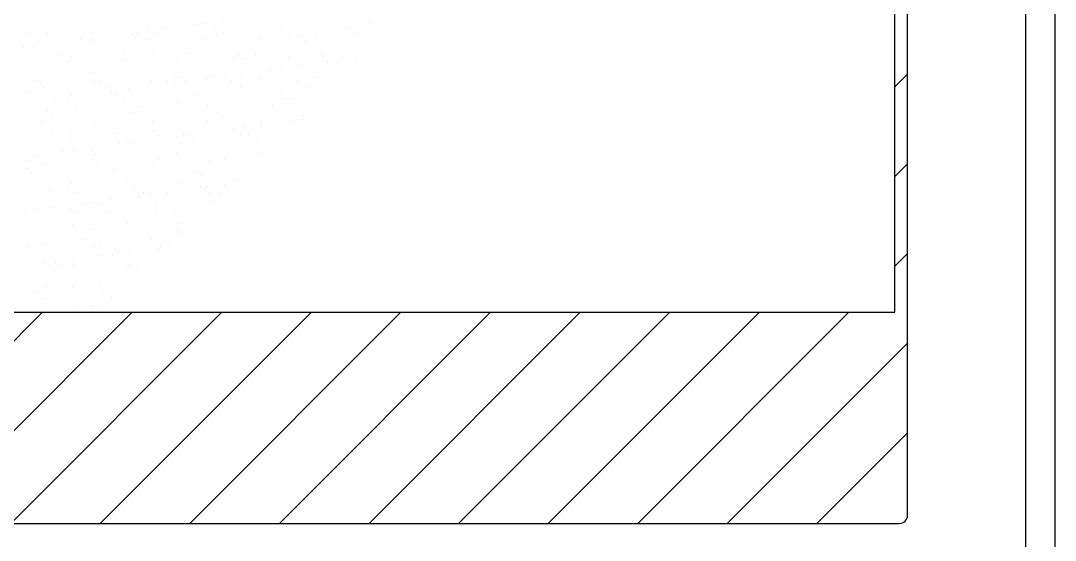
# Model space of a CAD drawing. Header units: inches. Extents: x 11.8 to 54.3, y 10.8 to 35.6.
# Drawn here: x 37.2972 to 37.5422, y 29.1494 to 29.2723 of the extents above; entities that cross this region are included whole.
import ezdxf

# ---------------------------------------------------------------- set-up
doc = ezdxf.new("R2010")
doc.units = ezdxf.units.IN
doc.header["$MEASUREMENT"] = 0
doc.layers.add('02', color=2, linetype='Continuous')

msp = doc.modelspace()

# ---------------------------------------------------------------- linework, layer by layer
at = {"layer": '02'}
for p, q in [((37.54218, 29.12034), (37.54218, 29.79034)), ((37.53518, 29.12534), (37.53518, 29.78534)), ((37.50718, 29.15534), (37.50718, 29.75534)), ((37.50418, 29.20334), (37.50418, 29.75434)), ((37.31199, 29.27064), (37.31199, 29.27064)), ((37.32744, 29.26996), (37.32744, 29.26996)), ((37.32756, 29.27066), (37.32756, 29.27066)), ((37.33151, 29.2705), (37.33151, 29.2705)), ((37.3383, 29.27139), (37.3383, 29.27139)), ((37.3409, 29.27174), (37.3409, 29.27174)), ((37.34313, 29.27069), (37.34313, 29.27069)), ((37.34496, 29.27227), (37.34496, 29.27227)), ((37.3587, 29.27072), (37.3587, 29.27072)), ((37.37427, 29.27075), (37.37427, 29.27075)), ((37.37967, 29.27211), (37.37967, 29.27211)), ((37.29853, 29.26927), (37.29853, 29.26927)), ((37.30341, 29.26936), (37.30341, 29.26936)), ((37.31138, 29.26785), (37.31138, 29.26785)), ((37.31398, 29.26819), (37.31398, 29.26819)), ((37.3141, 29.26929), (37.3141, 29.26929)), ((37.31805, 29.26873), (37.31805, 29.26873)), ((37.32341, 29.26918), (37.32341, 29.26918)), ((37.32433, 29.26834), (37.32433, 29.26834)), ((37.32484, 29.26962), (37.32484, 29.26962)), ((37.32776, 29.26786), (37.32776, 29.26786)), ((37.32967, 29.26932), (37.32967, 29.26932)), ((37.34085, 29.26803), (37.34085, 29.26803)), ((37.34372, 29.26874), (37.34372, 29.26874)), ((37.34524, 29.26935), (37.34524, 29.26935)), ((37.35364, 29.26797), (37.35364, 29.26797)), ((37.36081, 29.26938), (37.36081, 29.26938)), ((37.36372, 29.26857), (37.36372, 29.26857)), ((37.36464, 29.26773), (37.36464, 29.26773)), ((37.36715, 29.26845), (37.36715, 29.26845)), ((37.37638, 29.26941), (37.37638, 29.26941)), ((37.38023, 29.26862), (37.38023, 29.26862)), ((37.29792, 29.26608), (37.29792, 29.26608)), ((37.30052, 29.26642), (37.30052, 29.26642)), ((37.30147, 29.26744), (37.30147, 29.26744)), ((37.30459, 29.26696), (37.30459, 29.26696)), ((37.31426, 29.26738), (37.31426, 29.26738)), ((37.30612, 29.26443), (37.30612, 29.26443)), ((37.30823, 29.26275), (37.30823, 29.26275)), ((37.30838, 29.2648), (37.30838, 29.2648)), ((37.3093, 29.26395), (37.3093, 29.26395)), ((37.32132, 29.26292), (37.32132, 29.26292)), ((37.32169, 29.26446), (37.32169, 29.26446)), ((37.32868, 29.26435), (37.32868, 29.26435)), ((37.33411, 29.26286), (37.33411, 29.26286)), ((37.33726, 29.26449), (37.33726, 29.26449)), ((37.34761, 29.26334), (37.34761, 29.26334)), ((37.34869, 29.26418), (37.34869, 29.26418)), ((37.34961, 29.26334), (37.34961, 29.26334)), ((37.35283, 29.26451), (37.35283, 29.26451)), ((37.3607, 29.26351), (37.3607, 29.26351)), ((37.3684, 29.26454), (37.3684, 29.26454)), ((37.36899, 29.26374), (37.36899, 29.26374)), ((37.37243, 29.26294), (37.37243, 29.26294)), ((37.37349, 29.26345), (37.37349, 29.26345)), ((37.37649, 29.26348), (37.37649, 29.26348)), ((37.35637, 29.26083), (37.35637, 29.26083)), ((37.35897, 29.26117), (37.35897, 29.26117)), ((37.36303, 29.2617), (37.36303, 29.2617)), ((37.36983, 29.2626), (37.36983, 29.2626)), ((37.30046, 29.25809), (37.30046, 29.25809)), ((37.30178, 29.2578), (37.30178, 29.2578)), ((37.31365, 29.25997), (37.31365, 29.25997)), ((37.31457, 29.25774), (37.31457, 29.25774)), ((37.31603, 29.25812), (37.31603, 29.25812)), ((37.32808, 29.25823), (37.32808, 29.25823)), ((37.3316, 29.25814), (37.3316, 29.25814)), ((37.33366, 29.25979), (37.33366, 29.25979)), ((37.33458, 29.25895), (37.33458, 29.25895)), ((37.33612, 29.25816), (37.33612, 29.25816)), ((37.34117, 29.2584), (37.34117, 29.2584)), ((37.34291, 29.25905), (37.34291, 29.25905)), ((37.34551, 29.2594), (37.34551, 29.2594)), ((37.34717, 29.25817), (37.34717, 29.25817)), ((37.34957, 29.25993), (37.34957, 29.25993)), ((37.35396, 29.25935), (37.35396, 29.25935)), ((37.35396, 29.25833), (37.35396, 29.25833)), ((37.36274, 29.2582), (37.36274, 29.2582)), ((37.36746, 29.25882), (37.36746, 29.25882)), ((37.50418, 29.25664), (37.50718, 29.25964)), ((37.29862, 29.25558), (37.29862, 29.25558)), ((37.30257, 29.25674), (37.30257, 29.25674)), ((37.31599, 29.25551), (37.31599, 29.25551)), ((37.31814, 29.25677), (37.31814, 29.25677)), ((37.31859, 29.25585), (37.31859, 29.25585)), ((37.31863, 29.25541), (37.31863, 29.25541)), ((37.32266, 29.25639), (37.32266, 29.25639)), ((37.32945, 29.25728), (37.32945, 29.25728)), ((37.33205, 29.25762), (37.33205, 29.25762)), ((37.33371, 29.2568), (37.33371, 29.2568)), ((37.34928, 29.25683), (37.34928, 29.25683)), ((37.36485, 29.25686), (37.36485, 29.25686)), ((37.30253, 29.25374), (37.30253, 29.25374)), ((37.30513, 29.25408), (37.30513, 29.25408)), ((37.30854, 29.25312), (37.30854, 29.25312)), ((37.3092, 29.25462), (37.3092, 29.25462)), ((37.31955, 29.25456), (37.31955, 29.25456)), ((37.32163, 29.25328), (37.32163, 29.25328)), ((37.33442, 29.25322), (37.33442, 29.25322)), ((37.33893, 29.25496), (37.33893, 29.25496)), ((37.34793, 29.25371), (37.34793, 29.25371)), ((37.35894, 29.25479), (37.35894, 29.25479)), ((37.35986, 29.25395), (37.35986, 29.25395)), ((37.36102, 29.25387), (37.36102, 29.25387)), ((37.3036, 29.25102), (37.3036, 29.25102)), ((37.31016, 29.25191), (37.31016, 29.25191)), ((37.3239, 29.25057), (37.3239, 29.25057)), ((37.32573, 29.25194), (37.32573, 29.25194)), ((37.3413, 29.25197), (37.3413, 29.25197)), ((37.34391, 29.2504), (37.34391, 29.2504)), ((37.35687, 29.25199), (37.35687, 29.25199)), ((37.3021, 29.24817), (37.3021, 29.24817)), ((37.30452, 29.25017), (37.30452, 29.25017)), ((37.31489, 29.24811), (37.31489, 29.24811)), ((37.32839, 29.24859), (37.32839, 29.24859)), ((37.34148, 29.24876), (37.34148, 29.24876)), ((37.34483, 29.24956), (37.34483, 29.24956)), ((37.35427, 29.2487), (37.35427, 29.2487)), ((37.36098, 29.24849), (37.36098, 29.24849)), ((37.36358, 29.24883), (37.36358, 29.24883)), ((37.36421, 29.24996), (37.36421, 29.24996)), ((37.3045, 29.24557), (37.3045, 29.24557)), ((37.30887, 29.24619), (37.30887, 29.24619)), ((37.32007, 29.2456), (37.32007, 29.2456)), ((37.32888, 29.24601), (37.32888, 29.24601)), ((37.33564, 29.24562), (37.33564, 29.24562)), ((37.34073, 29.24582), (37.34073, 29.24582)), ((37.34752, 29.24672), (37.34752, 29.24672)), ((37.34918, 29.24557), (37.34918, 29.24557)), ((37.35012, 29.24706), (37.35012, 29.24706)), ((37.35121, 29.24565), (37.35121, 29.24565)), ((37.35418, 29.24759), (37.35418, 29.24759)), ((37.30661, 29.24422), (37.30661, 29.24422)), ((37.30886, 29.24348), (37.30886, 29.24348)), ((37.3206, 29.24317), (37.3206, 29.24317)), ((37.32195, 29.24365), (37.32195, 29.24365)), ((37.32218, 29.24425), (37.32218, 29.24425)), ((37.3232, 29.24351), (37.3232, 29.24351)), ((37.32727, 29.24405), (37.32727, 29.24405)), ((37.3298, 29.24517), (37.3298, 29.24517)), ((37.33406, 29.24494), (37.33406, 29.24494)), ((37.33474, 29.24359), (37.33474, 29.24359)), ((37.33666, 29.24529), (37.33666, 29.24529)), ((37.33775, 29.24428), (37.33775, 29.24428)), ((37.34824, 29.24407), (37.34824, 29.24407)), ((37.35332, 29.24431), (37.35332, 29.24431)), ((37.30714, 29.2414), (37.30714, 29.2414)), ((37.30974, 29.24174), (37.30974, 29.24174)), ((37.31381, 29.24228), (37.31381, 29.24228)), ((37.31385, 29.24163), (37.31385, 29.24163)), ((37.31477, 29.24078), (37.31477, 29.24078)), ((37.33415, 29.24118), (37.33415, 29.24118)), ((37.35416, 29.24101), (37.35416, 29.24101)), ((37.29863, 29.23936), (37.29863, 29.23936)), ((37.30035, 29.24051), (37.30035, 29.24051)), ((37.30241, 29.23854), (37.30241, 29.23854)), ((37.3142, 29.23939), (37.3142, 29.23939)), ((37.3152, 29.23847), (37.3152, 29.23847)), ((37.32871, 29.23896), (37.32871, 29.23896)), ((37.32977, 29.23942), (37.32977, 29.23942)), ((37.3418, 29.23913), (37.3418, 29.23913)), ((37.34534, 29.23944), (37.34534, 29.23944)), ((37.50418, 29.23543), (37.50718, 29.23843)), ((37.29882, 29.23724), (37.29882, 29.23724)), ((37.29974, 29.23639), (37.29974, 29.23639)), ((37.31912, 29.2368), (37.31912, 29.2368)), ((37.33913, 29.23662), (37.33913, 29.23662)), ((37.34005, 29.23578), (37.34005, 29.23578)), ((37.30917, 29.23385), (37.30917, 29.23385)), ((37.32226, 29.23401), (37.32226, 29.23401)), ((37.33505, 29.23395), (37.33505, 29.23395)), ((37.34534, 29.23348), (37.34534, 29.23348)), ((37.34856, 29.23444), (37.34856, 29.23444)), ((37.30409, 29.23241), (37.30409, 29.23241)), ((37.30853, 29.23305), (37.30853, 29.23305)), ((37.31064, 29.2317), (37.31064, 29.2317)), ((37.3241, 29.23224), (37.3241, 29.23224)), ((37.32411, 29.23308), (37.32411, 29.23308)), ((37.32502, 29.23139), (37.32502, 29.23139)), ((37.32521, 29.23083), (37.32521, 29.23083)), ((37.32621, 29.23173), (37.32621, 29.23173)), ((37.32781, 29.23118), (37.32781, 29.23118)), ((37.33188, 29.23171), (37.33188, 29.23171)), ((37.33867, 29.2326), (37.33867, 29.2326)), ((37.33968, 29.2331), (37.33968, 29.2331)), ((37.34127, 29.23295), (37.34127, 29.23295)), ((37.34178, 29.23176), (37.34178, 29.23176)), ((37.3444, 29.23179), (37.3444, 29.23179)), ((37.30273, 29.2289), (37.30273, 29.2289)), ((37.31175, 29.22906), (37.31175, 29.22906)), ((37.31435, 29.2294), (37.31435, 29.2294)), ((37.31552, 29.22884), (37.31552, 29.22884)), ((37.31842, 29.22994), (37.31842, 29.22994)), ((37.32902, 29.22933), (37.32902, 29.22933)), ((37.34211, 29.22949), (37.34211, 29.22949)), ((37.29829, 29.22729), (37.29829, 29.22729)), ((37.30089, 29.22763), (37.30089, 29.22763)), ((37.30266, 29.22684), (37.30266, 29.22684)), ((37.30496, 29.22817), (37.30496, 29.22817)), ((37.30907, 29.22785), (37.30907, 29.22785)), ((37.30999, 29.227), (37.30999, 29.227)), ((37.31823, 29.22687), (37.31823, 29.22687)), ((37.32937, 29.2274), (37.32937, 29.2274)), ((37.3338, 29.2269), (37.3338, 29.2269)), ((37.30949, 29.22421), (37.30949, 29.22421)), ((37.32258, 29.22438), (37.32258, 29.22438)), ((37.33537, 29.22432), (37.33537, 29.22432)), ((37.31434, 29.22302), (37.31434, 29.22302)), ((37.33434, 29.22284), (37.33434, 29.22284)), ((37.33527, 29.222), (37.33527, 29.222)), ((37.29911, 29.21915), (37.29911, 29.21915)), ((37.29931, 29.21863), (37.29931, 29.21863)), ((37.30304, 29.21927), (37.30304, 29.21927)), ((37.31257, 29.22053), (37.31257, 29.22053)), ((37.31468, 29.21918), (37.31468, 29.21918)), ((37.31583, 29.21921), (37.31583, 29.21921)), ((37.32814, 29.22055), (37.32814, 29.22055)), ((37.32934, 29.21969), (37.32934, 29.21969)), ((37.33025, 29.21921), (37.33025, 29.21921)), ((37.33242, 29.21884), (37.33242, 29.21884)), ((37.31636, 29.21672), (37.31636, 29.21672)), ((37.31896, 29.21706), (37.31896, 29.21706)), ((37.31931, 29.21846), (37.31931, 29.21846)), ((37.32024, 29.21761), (37.32024, 29.21761)), ((37.32303, 29.2176), (37.32303, 29.2176)), ((37.32982, 29.21849), (37.32982, 29.21849)), ((37.50418, 29.21421), (37.50718, 29.21721)), ((37.3029, 29.21495), (37.3029, 29.21495)), ((37.30428, 29.21407), (37.30428, 29.21407)), ((37.3055, 29.21529), (37.3055, 29.21529)), ((37.3067, 29.21432), (37.3067, 29.21432)), ((37.30957, 29.21583), (37.30957, 29.21583)), ((37.3098, 29.21458), (37.3098, 29.21458)), ((37.32227, 29.21435), (37.32227, 29.21435)), ((37.32289, 29.21475), (37.32289, 29.21475)), ((37.32459, 29.21363), (37.32459, 29.21363)), ((37.3052, 29.21322), (37.3052, 29.21322)), ((37.30336, 29.20963), (37.30336, 29.20963)), ((37.30955, 29.20924), (37.30955, 29.20924)), ((37.31615, 29.20957), (37.31615, 29.20957)), ((37.30104, 29.20798), (37.30104, 29.20798)), ((37.30315, 29.20663), (37.30315, 29.20663)), ((37.31661, 29.20801), (37.31661, 29.20801)), ((37.31872, 29.20666), (37.31872, 29.20666)), ((37.31012, 29.20494), (37.31012, 29.20494)), ((37.31453, 29.20468), (37.31453, 29.20468)), ((37.31545, 29.20383), (37.31545, 29.20383)), ((36.74418, 29.20334), (37.50418, 29.20334)), ((37.25238, 29.15334), (37.30238, 29.20334)), ((37.27359, 29.15334), (37.32359, 29.20334)), ((37.29481, 29.15334), (37.34481, 29.20334)), ((37.31418, 29.20349), (37.31418, 29.20349)), ((37.31602, 29.15334), (37.36602, 29.20334)), ((37.33723, 29.15334), (37.38723, 29.20334)), ((37.35845, 29.15334), (37.40845, 29.20334)), ((37.37966, 29.15334), (37.42966, 29.20334)), ((37.40087, 29.15334), (37.45087, 29.20334)), ((37.42209, 29.15334), (37.47209, 29.20334)), ((37.4433, 29.15334), (37.4933, 29.20334)), ((37.46451, 29.15334), (37.50718, 29.196)), ((37.48572, 29.15334), (37.50718, 29.17479)), ((36.74318, 29.15334), (37.50518, 29.15334))]:
    msp.add_line(p, q, dxfattribs=at)
msp.add_arc((37.50518, 29.15534), 0.002, 270, 0, dxfattribs=at)

doc.saveas('drawing.dxf')
